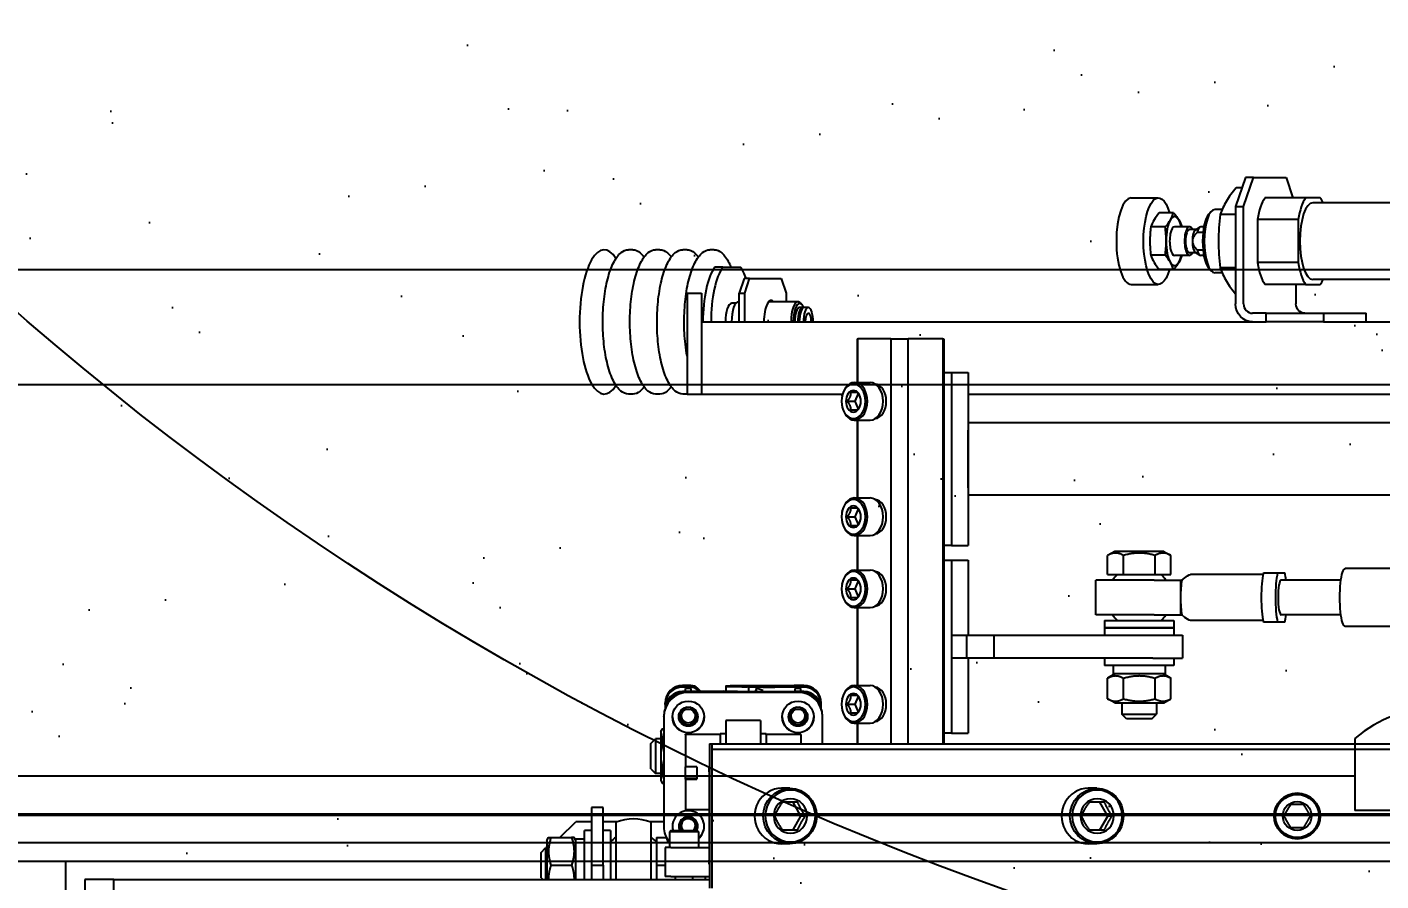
# Model space of a CAD drawing. Header units: millimetres. Extents: x -383313 to -161684, y -117025 to 99224.
# Drawn here: x -329443.9 to -328975, y 32973.7 to 33269.6 of the extents above; entities that cross this region are included whole.
import ezdxf

# ---------------------------------------------------------------- set-up
doc = ezdxf.new("R2010")
doc.units = ezdxf.units.MM
doc.header["$MEASUREMENT"] = 0
doc.linetypes.add('ESKD_shtrihpunktir', pattern=[18, 15, -1, 1, -1])
doc.layers.get('Defpoints').update_dxf_attribs({"color": 31})
for name, color, linetype in [('001__КОНСТРУКТИВ__размеры внутр.', 7, 'Continuous'), ('PV-5D2C5', 7, 'Continuous'), ('PV-CB35', 7, 'Continuous'), ('Конвейера КУ-190', 1, 'Continuous'), ('Крепление держателей ограждений', 101, 'Continuous'), ('Робот', 30, 'Continuous')]:
    doc.layers.add(name, color=color, linetype=linetype)
doc.styles.add('PSTUDIO', font='arial.ttf')
doc.dimstyles.new('PS_TICK', dxfattribs={"dimscale": 100, "dimtxt": 2.5, "dimasz": 1, "dimexe": 2, "dimexo": 2, "dimgap": 1, "dimtad": 1, "dimdec": 0, "dimzin": 0, "dimdsep": 46, "dimtxsty": 'PSTUDIO', "dimblk": 'ARCHTICK', "dimcen": 2, "dimdle": 1.5, "dimse1": 1, "dimse2": 1, "dimadec": 0, "dimazin": 0, "dimtfac": 1, "dimtdec": 0, "dimtix": 1, "dimtmove": 1, "dimatfit": 3, "dimldrblk": 'ARCHTICK', "dimfxl": 1, "dimtolj": 1, "dimtzin": 0, "dimarcsym": 0})

# ---------------------------------------------------------------- blocks, each defined once
blk = doc.blocks.new('_ArchTick')
at = {"color": 0, "linetype": 'ByBlock', "const_width": 0.15}
blk.add_lwpolyline([(-0.5, -0.5), (0.5, 0.5)], dxfattribs=at)
blk = doc.blocks.new('*D251')
at = {"layer": '001__КОНСТРУКТИВ__размеры внутр.', "color": 0, "linetype": 'ByBlock', "lineweight": -2, "ltscale": 100, "transparency": 16777216}
for p, q in [((-329342.69, 32909.38), (-329342.69, 32129.36)), ((-328142.69, 32909.38), (-328142.69, 32129.36)), ((-327992.69, 32329.36), (-329492.69, 32329.36))]:
    blk.add_line(p, q, dxfattribs=at)
at = {"layer": 'Defpoints', "color": 0, "ltscale": 100, "transparency": 16777216}
for p in [(-329342.69, 33109.38), (-328142.69, 33109.38), (-329342.69, 32329.36)]:
    blk.add_point(p, dxfattribs=at)
at = {"layer": '001__КОНСТРУКТИВ__размеры внутр.', "color": 0, "lineweight": -2, "ltscale": 100, "transparency": 16777216, "xscale": 100, "yscale": 100, "zscale": 100, "rotation": 180}
blk.add_blockref('_ArchTick', (-329342.69, 32329.36), dxfattribs=at)
at = {"layer": '001__КОНСТРУКТИВ__размеры внутр.', "color": 0, "lineweight": -2, "ltscale": 100, "transparency": 16777216, "xscale": 100, "yscale": 100, "zscale": 100}
blk.add_blockref('_ArchTick', (-328142.69, 32329.36), dxfattribs=at)
at = {"layer": '001__КОНСТРУКТИВ__размеры внутр.', "color": 0, "ltscale": 100, "transparency": 16777216, "insert": (-328742.69, 32557), "char_height": 250, "attachment_point": 5, "style": 'PSTUDIO'}
blk.add_mtext('\\A1;1200', dxfattribs=at)
blk = doc.blocks.new('A$C26c17928')
at = {"layer": 'PV-5D2C5'}
for p, q in [((-175.58, 416.21), (-179, 406.21)), ((-176.79, 412.68), (-178.8, 412.68)), ((-176.18, 406.21), (-172.76, 416.21)), ((-172.76, 416.21), (-175.58, 416.21)), ((-172.76, 416.21), (-161.47, 416.21)), ((-161.47, 416.21), (-159.08, 409.21)), ((-215.13, 409.21), (-205.73, 409.21)), ((-154.72, 409.21), (-168.81, 409.21)), ((-149.62, 409.21), (-154.72, 409.21)), ((-200.42, 404.02), (-205.4, 404.02)), ((-188.19, 403.6), (-187.44, 404.45)), ((-183.6, 405.21), (-186.07, 405.21)), ((-179, 403.45), (-184.27, 403.45)), ((-179, 406.21), (-179, 372.51)), ((-179, 406.21), (-176.18, 406.21)), ((-176.18, 372.51), (-176.18, 406.21)), ((159.15, 407.51), (-152.17, 407.51)), ((-203.33, 399.12), (-208.31, 399.12)), ((-194.92, 399.21), (-200.09, 399.21)), ((-192.86, 398.12), (-191.31, 399.1)), ((-189.93, 399.21), (-190.95, 399.21)), ((-157.3, 401.66), (-171.39, 401.66)), ((-171.39, 401.66), (-171.39, 386.75)), ((-157.3, 401.66), (-157.3, 386.75)), ((-192.72, 398.21), (-194.92, 398.21)), ((-190.23, 397.21), (-192.31, 397.21)), ((-387.74, 391.21), (-389.25, 391.21)), ((-378.35, 391.21), (-379.85, 391.21)), ((-368.95, 391.21), (-370.45, 391.21)), ((-359.55, 391.21), (-361.06, 391.21)), ((-203.33, 389.3), (-208.31, 389.3)), ((-194.92, 389.21), (-200.09, 389.21)), ((-192.72, 390.21), (-194.92, 390.21)), ((-192.86, 390.3), (-191.31, 389.32)), ((-192.31, 391.21), (-190.23, 391.21)), ((-189.93, 389.21), (-190.95, 389.21)), ((-356.51, 385.21), (-359.32, 385.21)), ((-356.51, 385.21), (-350.39, 385.21)), ((-188.19, 384.82), (-187.44, 383.96)), ((-179, 384.97), (-184.27, 384.97)), ((-157.3, 386.75), (-171.39, 386.75)), ((-377.08, 383.01), (-377.07, 383.02)), ((-349.13, 381.21), (-350.84, 376.21)), ((-347.25, 381.21), (-349.13, 381.21)), ((-348.97, 376.21), (-347.25, 381.21)), ((-347.25, 381.21), (-336.34, 381.21)), ((-336.34, 381.21), (-334.63, 376.21)), ((-200.42, 384.39), (-205.4, 384.39)), ((-183.6, 383.21), (-186.07, 383.21)), ((159.15, 380.91), (-152.17, 380.91)), ((-368.9, 376.21), (-368.9, 341.21)), ((-368.9, 376.21), (-363.9, 376.21)), ((-363.9, 376.21), (-363.9, 341.21)), ((-350.84, 376.21), (-348.97, 376.21)), ((-350.84, 366.21), (-350.84, 376.21)), ((-348.97, 366.21), (-348.97, 376.21)), ((-334.63, 376.21), (-334.63, 373.21)), ((-215.13, 379.21), (-205.73, 379.21)), ((-154.72, 379.21), (-168.81, 379.21)), ((-158.05, 379.21), (-158.05, 372.51)), ((-154.72, 379.21), (-149.62, 379.21)), ((-352.06, 372.66), (-353.45, 372.66)), ((-350.84, 373.21), (-351.13, 373.21)), ((-330.53, 373.21), (-340.68, 373.21)), ((-328.92, 371.16), (-329.95, 371.16)), ((-329.16, 372.16), (-329.66, 372.73)), ((-326.95, 371.16), (-328.36, 371.16)), ((-363.9, 366.21), (-173.08, 366.21)), ((-168.41, 369.21), (-173.08, 369.21)), ((-173.08, 366.21), (-168.41, 366.21)), ((-168.41, 366.21), (-168.41, 369.21)), ((-168.41, 369.21), (-148.48, 369.21)), ((-148.48, 366.21), (-168.41, 366.21)), ((-148.48, 369.21), (-148.48, 366.21)), ((-148.48, 369.21), (-133.71, 369.21)), ((-148.48, 366.21), (-147.57, 366.21)), ((-147.57, 366.21), (144.33, 366.21)), ((-133.71, 366.21), (-133.71, 369.21)), ((-310, 360.38), (-309.77, 360.38)), ((-310, 360.38), (-310, 345.21)), ((-309.77, 345.21), (-309.77, 360.38)), ((-298.35, 360.38), (-309.77, 360.38)), ((-298.35, 360.38), (-298.35, 220)), ((-298.35, 360.38), (-292.4, 360.38)), ((-292.4, 220), (-292.4, 360.38)), ((-280.38, 360.38), (-292.4, 360.38)), ((-280.38, 360.38), (-280.38, 220)), ((-280.38, 360.38), (-280, 360.38)), ((-280, 360.38), (-280, 220)), ((-377.08, 349.4), (-377.07, 349.39)), ((-280, 348.71), (-277.33, 348.71)), ((-277.33, 348.71), (-271.53, 348.71)), ((-277.33, 348.71), (-277.33, 288.71)), ((-271.53, 348.71), (-271.53, 288.71)), ((-310.94, 345.21), (-305.51, 345.21)), ((-387.74, 341.21), (-389.25, 341.21)), ((-378.35, 341.21), (-379.85, 341.21)), ((-368.95, 341.21), (-370.45, 341.21)), ((-368.9, 341.21), (-363.9, 341.21)), ((-363.9, 341.21), (-315.08, 341.21)), ((-315.24, 340.57), (-315.2, 340.73)), ((-313.49, 338.71), (-310.8, 338.71)), ((-309.7, 341.45), (-310.8, 338.71)), ((-310.8, 338.71), (-309.7, 335.97)), ((-271.53, 341.21), (144.33, 341.21)), ((-315.24, 336.85), (-315.2, 336.69)), ((-310.94, 332.21), (-305.51, 332.21)), ((-310, 332.21), (-310, 305.21)), ((-309.77, 305.21), (-309.77, 332.21)), ((-180.5, 331.21), (-271.53, 331.21)), ((-271.53, 308.71), (-271.53, 328.71)), ((-144.33, 331.21), (-180.5, 331.21)), ((271.53, 331.21), (-144.33, 331.21)), ((-310.94, 305.21), (-305.51, 305.21)), ((-180.5, 306.21), (-271.53, 306.21)), ((-144.33, 306.21), (-180.5, 306.21)), ((274.92, 306.21), (-144.33, 306.21)), ((-315.24, 300.57), (-315.2, 300.73)), ((-309.7, 301.45), (-310.8, 298.71)), ((-315.24, 296.85), (-315.2, 296.69)), ((-313.49, 298.71), (-310.8, 298.71)), ((-310.8, 298.71), (-309.7, 295.97)), ((-310.94, 292.21), (-305.51, 292.21)), ((-310, 292.21), (-310, 280.21)), ((-309.77, 280.21), (-309.77, 292.21)), ((-277.33, 288.71), (-280, 288.71)), ((-277.33, 288.71), (-271.53, 288.71)), ((-220.82, 286.71), (-223.29, 285.28)), ((-203.82, 286.71), (-220.82, 286.71)), ((-203.82, 286.71), (-201.35, 285.28)), ((-280, 283.71), (-277.33, 283.71)), ((-277.33, 283.71), (-271.53, 283.71)), ((-277.33, 283.71), (-277.33, 223.71)), ((-271.53, 283.71), (-271.53, 257.71)), ((-223.29, 278.71), (-223.29, 285.28)), ((-217.81, 278.71), (-217.81, 285.28)), ((-206.84, 278.71), (-206.84, 285.28)), ((-201.35, 278.71), (-201.35, 285.28)), ((-310.94, 280.21), (-305.51, 280.21)), ((-207.21, 276.71), (-227.32, 276.71)), ((-227.32, 264.71), (-227.32, 276.71)), ((-223.29, 278.71), (-217.81, 278.71)), ((-217.81, 278.71), (-206.84, 278.71)), ((-207.21, 276.71), (-198.05, 276.71)), ((-206.84, 278.71), (-201.35, 278.71)), ((-198.05, 276.71), (-197.55, 276.71)), ((-198.05, 276.71), (-198.05, 270.71)), ((-169.45, 278.71), (-194.63, 278.71)), ((-169.35, 279.21), (-164.43, 279.21)), ((-164.43, 279.21), (-161.89, 279.21)), ((-142.5, 276.71), (-163.16, 276.71)), ((281.76, 280.71), (-141.04, 280.71)), ((-315.24, 275.57), (-315.2, 275.73)), ((-313.49, 273.71), (-310.8, 273.71)), ((-309.7, 276.45), (-310.8, 273.71)), ((-310.8, 273.71), (-309.7, 270.97)), ((-315.24, 271.85), (-315.2, 271.69)), ((-198.05, 270.71), (-198.05, 264.71)), ((-310.94, 267.21), (-305.51, 267.21)), ((-310, 267.21), (-310, 240.21)), ((-309.77, 240.21), (-309.77, 267.21)), ((-207.21, 264.71), (-227.32, 264.71)), ((-224.32, 262.71), (-200.32, 262.71)), ((-224.32, 262.71), (-224.32, 260.21)), ((-207.21, 264.71), (-198.05, 264.71)), ((-200.32, 262.71), (-200.32, 260.21)), ((-198.05, 264.71), (-197.55, 264.71)), ((-169.45, 262.71), (-194.63, 262.71)), ((-142.5, 264.71), (-163.16, 264.71)), ((-200.32, 260.21), (-224.32, 260.21)), ((-224.32, 260.21), (-200.32, 260.21)), ((-224.32, 260.21), (-224.32, 257.71)), ((-200.32, 260.21), (-200.32, 257.71)), ((-164.43, 262.21), (-169.35, 262.21)), ((-161.89, 262.21), (-164.43, 262.21)), ((281.76, 260.71), (-141.04, 260.71)), ((-277.33, 257.71), (-277.33, 249.71)), ((-277.33, 257.71), (-272.16, 257.71)), ((-272.16, 257.71), (-272.16, 249.71)), ((-272.16, 257.71), (-262.74, 257.71)), ((-262.74, 257.71), (-262.74, 249.71)), ((-262.74, 257.71), (-207.61, 257.71)), ((-207.61, 257.71), (-197.32, 257.71)), ((-197.32, 257.71), (-197.32, 249.71)), ((-272.16, 249.71), (-277.33, 249.71)), ((-262.74, 249.71), (-272.16, 249.71)), ((-271.53, 249.71), (-271.53, 223.71)), ((-207.61, 249.71), (-262.74, 249.71)), ((-224.32, 249.71), (-224.32, 247.21)), ((-207.61, 249.71), (-197.32, 249.71)), ((-200.32, 249.71), (-200.32, 247.21)), ((-200.32, 247.21), (-224.32, 247.21)), ((-220.82, 244.21), (-223.29, 242.78)), ((-221.32, 247.21), (-221.32, 244.21)), ((-203.32, 244.21), (-221.32, 244.21)), ((-203.82, 244.21), (-201.35, 242.78)), ((-203.32, 247.21), (-203.32, 244.21)), ((-367.61, 240.21), (-370.5, 240.21)), ((-367.61, 239.65), (-370.5, 239.65)), ((-367.5, 239.15), (-369.5, 239.15)), ((-369.5, 238.09), (-369.5, 239.15)), ((-367.5, 238.09), (-367.5, 239.15)), ((-364.12, 238.09), (-365.28, 239.25)), ((-355.52, 239.97), (-355.52, 238.09)), ((-347.5, 239.77), (-347.5, 239.65)), ((-347.5, 238.02), (-347.5, 239.65)), ((-328.5, 239.65), (-347.5, 239.65)), ((-344.87, 239.31), (-345.35, 238.02)), ((-344.87, 238.02), (-344.87, 239.31)), ((-342.67, 238.49), (-344.87, 239.31)), ((-331.39, 240.16), (-344.5, 240.16)), ((-331.5, 238.08), (-331.5, 239.15)), ((-329.5, 239.15), (-331.5, 239.15)), ((-328.5, 240.21), (-331.39, 240.21)), ((-329.5, 238.09), (-329.5, 239.15)), ((-310.94, 240.21), (-305.51, 240.21)), ((-223.29, 235.63), (-223.29, 242.78)), ((-217.81, 235.63), (-217.81, 242.78)), ((-206.84, 235.63), (-206.84, 242.78)), ((-201.35, 235.63), (-201.35, 242.78)), ((-351.5, 238.09), (-370.5, 238.09)), ((-330.5, 238.02), (-368.5, 238.02)), ((-330.5, 237.84), (-368.5, 237.84)), ((-364.69, 238.09), (-365.28, 238.68)), ((-356.45, 238.29), (-356.94, 238.09)), ((-356.36, 238.09), (-356.45, 238.29)), ((-356.45, 238.09), (-356.45, 238.29)), ((-351.5, 238.02), (-351.5, 238.09)), ((-342.67, 238.02), (-342.67, 238.49)), ((-328.5, 238.09), (-331.39, 238.09)), ((-315.24, 235.57), (-315.2, 235.73)), ((-309.7, 236.45), (-310.8, 233.71)), ((-220.82, 234.21), (-223.29, 235.63)), ((-203.82, 234.21), (-201.35, 235.63)), ((-376.5, 233.65), (-376.5, 234.21)), ((-376.5, 233.65), (-376.5, 232.39)), ((-371.5, 230.8), (-371.5, 228.15)), ((-369.02, 232.68), (-371.06, 231.51)), ((-365.94, 231.51), (-367.98, 232.68)), ((-365.5, 228.15), (-365.5, 230.8)), ((-333.5, 230.8), (-333.5, 228.15)), ((-331.02, 232.68), (-333.06, 231.51)), ((-327.94, 231.51), (-329.98, 232.68)), ((-327.5, 228.15), (-327.5, 230.8)), ((-322.5, 233.65), (-322.5, 234.21)), ((-322.5, 232.39), (-322.5, 233.65)), ((-315.24, 231.85), (-315.2, 231.69)), ((-313.49, 233.71), (-310.8, 233.71)), ((-310.8, 233.71), (-309.7, 230.97)), ((-220.82, 234.21), (-203.82, 234.21)), ((-218.32, 234.21), (-218.32, 230.31)), ((-218.32, 230.31), (-206.32, 230.31)), ((-216.72, 228.71), (-218.32, 230.31)), ((-207.92, 228.71), (-206.32, 230.31)), ((-206.32, 234.21), (-206.32, 230.31)), ((-378, 224.26), (-377.42, 225.26)), ((-377, 229.35), (-377, 229.52)), ((-377, 229.35), (-377, 191.35)), ((-371.27, 227.72), (-370, 226.99)), ((-371.19, 227.61), (-368.81, 226.23)), ((-370, 226.99), (-368.67, 226.22)), ((-368.33, 226.22), (-367, 226.99)), ((-368.19, 226.23), (-365.81, 227.61)), ((-367, 226.99), (-365.73, 227.72)), ((-355.5, 228.09), (-355.5, 220)), ((-343.5, 228.09), (-355.5, 228.09)), ((-343.5, 228.09), (-343.5, 220)), ((-333.27, 227.72), (-332, 226.99)), ((-333.19, 227.61), (-330.81, 226.23)), ((-332, 226.99), (-330.67, 226.22)), ((-330.33, 226.22), (-329, 226.99)), ((-330.19, 226.23), (-327.81, 227.61)), ((-329, 226.99), (-327.73, 227.72)), ((-322, 229.35), (-322, 229.52)), ((-322, 220), (-322, 229.35)), ((-310.94, 227.21), (-305.51, 227.21)), ((-310, 227.21), (-310, 220)), ((-309.77, 220), (-309.77, 227.21)), ((-207.92, 228.71), (-216.72, 228.71)), ((-381.5, 220.16), (-379.9, 221.76)), ((-379.9, 221.76), (-379.9, 209.76)), ((-378, 221.76), (-379.9, 221.76)), ((-378, 224.26), (-378, 215.76)), ((-369.5, 223.09), (-369.5, 223.35)), ((-369.5, 223.35), (-357.5, 223.35)), ((-369.5, 223.09), (-369.5, 212.02)), ((-357.5, 223.56), (-355.5, 223.56)), ((-357.5, 223.35), (-357.5, 223.56)), ((-357.5, 223.09), (-357.5, 223.35)), ((-357.5, 223.09), (-357.5, 220)), ((-343.5, 223.56), (-341.5, 223.56)), ((-341.5, 223.35), (-341.5, 223.56)), ((-341.5, 223.09), (-341.5, 223.35)), ((-341.5, 223.35), (-329.5, 223.35)), ((-341.5, 223.09), (-341.5, 220)), ((-329.5, 223.09), (-329.5, 223.35)), ((-329.5, 223.09), (-329.5, 220)), ((-277.33, 223.71), (-280, 223.71)), ((-277.33, 223.71), (-271.53, 223.71)), ((-381.5, 211.36), (-381.5, 220.16)), ((-378, 215.76), (-378, 207.26)), ((-361.17, 220), (-360.39, 220)), ((-361.17, 220), (-361.17, 170)), ((-360.39, 220), (-357.62, 220)), ((-360.39, 220), (-360.39, 218)), ((-360.39, 220), (-360.39, 170)), ((-357.62, 218), (-360.39, 218)), ((-357.62, 220), (-346.11, 220)), ((-346.11, 218), (-357.62, 218)), ((-346.11, 220), (-105.8, 220)), ((-105.8, 218), (-346.11, 218)), ((-381.5, 211.36), (-379.9, 209.76)), ((-365.5, 212.02), (-369.5, 212.02)), ((-369.5, 208.11), (-369.5, 212.02)), ((-365.5, 212.02), (-365.5, 207.72)), ((-378, 209.76), (-379.9, 209.76)), ((-378, 207.26), (-377.42, 206.26)), ((-369.5, 208.04), (-369.5, 208.11)), ((-365.5, 208.04), (-369.5, 208.04)), ((-369.5, 208.04), (-369.5, 207.84)), ((-369.5, 207.84), (-365.5, 207.84)), ((-369.5, 207.72), (-369.5, 207.84)), ((-369.5, 207.72), (-365.5, 207.72)), ((-369.5, 207.72), (-369.5, 197.09)), ((-361.26, 210.82), (-361.26, 179.18)), ((-333.3, 204.6), (-336.25, 204.6)), ((-227.04, 204.6), (-229.99, 204.6)), ((-398, 198), (-402, 198)), ((-402, 198), (-402, 178)), ((-398, 178), (-398, 198)), ((-361.26, 197.09), (-369.5, 197.09)), ((-329.49, 195), (-332.17, 199.8)), ((-223.24, 195), (-225.92, 199.8)), ((-413, 187.5), (-407.5, 193)), ((-402, 193), (-407.5, 193)), ((-393.07, 193), (-398, 193)), ((-393.5, 173), (-393.5, 192.83)), ((-377, 193), (-381.93, 193)), ((-381.5, 192.83), (-381.5, 173)), ((-371.5, 192.8), (-371.5, 190.15)), ((-369.02, 194.69), (-371.06, 193.51)), ((-365.94, 193.51), (-367.98, 194.69)), ((-365.5, 190.15), (-365.5, 192.8)), ((-332.17, 190.2), (-329.49, 195)), ((-327.9, 195), (-329.49, 195)), ((-225.92, 190.2), (-223.24, 195)), ((-221.65, 195), (-223.24, 195)), ((-404.5, 173), (-404.5, 190)), ((-402, 190), (-404.5, 190)), ((-395.5, 190), (-398, 190)), ((-395.5, 190), (-395.5, 173)), ((-374.5, 189.99), (-375, 189.49)), ((-365, 189.49), (-375, 189.49)), ((-375, 189.49), (-375, 184.09)), ((-374.5, 189.99), (-365.5, 189.99)), ((-365.5, 189.99), (-365, 189.49)), ((-365, 189.49), (-365, 184.09)), ((-419.5, 182.4), (-417.9, 184)), ((-417.9, 184), (-417.9, 173)), ((-417.5, 184), (-417.9, 184)), ((-417.5, 186.5), (-416.92, 187.5)), ((-417.5, 186.5), (-417.5, 178)), ((-416.07, 187.5), (-408.93, 187.5)), ((-407.5, 186.5), (-408.08, 187.5)), ((-407.5, 173), (-407.5, 187)), ((-404.5, 187), (-407.5, 187)), ((-379.5, 187.5), (-379.5, 178)), ((-379.5, 187.5), (-376.15, 187.5)), ((-374.5, 184.09), (-376.5, 184.09)), ((-376.5, 184.09), (-376.5, 174.09)), ((-374.5, 184.09), (-361.26, 184.09)), ((-333.3, 185.4), (-336.25, 185.4)), ((-227.04, 185.4), (-229.99, 185.4)), ((-419.5, 173.6), (-419.5, 182.4)), ((-419.5, 173.6), (-418.9, 173)), ((-417.5, 178), (-417.5, 173)), ((-416.07, 178), (-408.93, 178)), ((-402, 178), (-398, 178)), ((-402, 178), (-402, 173)), ((-398, 178), (-398, 173)), ((-379.5, 178), (-379.5, 173)), ((-379.5, 178), (-376.5, 178)), ((-374.5, 174.09), (-376.5, 174.09)), ((-374.5, 174.09), (-361.17, 174.09)), ((-373, 174.09), (-373, 173)), ((-367, 174.09), (-367, 173)), ((-362.5, 173), (-362.5, 174.09)), ((-567.5, 173), (-577.5, 173)), ((-577.5, 173), (-577.5, 153)), ((-567.5, 173), (-361.17, 173)), ((-567.5, 153), (-567.5, 173))]:
    blk.add_line(p, q, dxfattribs=at)
for radius in [8, 7.5, 5]:
    blk.add_circle((-157.64, 195), radius, dxfattribs=at)
for centre, radius, start, end in [((-212.32, 270.71), 11, 133.3418, 146.9443), ((-212.32, 270.71), 11, 33.0557, 46.6582), ((-212.32, 270.71), 11, 213.0557, 226.6582), ((-212.32, 270.71), 11, 313.3418, 326.9443), ((-387.5, 178), 16, 67.9757, 112.0243), ((-387.5, 178), 11.35, 121.9069, 134.8071), ((-387.5, 178), 11.35, 45.1929, 58.0931)]:
    blk.add_arc(centre, radius, start, end, dxfattribs=at)
for centre, major_axis, ratio, start_param, end_param in [((-215.13, 394.21), (0, 15), 0.34202, 0, 1.570796), ((-166.26, 394.21), (0, -16.75), 0.34202, -2.6804, -2.031989), ((-152.17, 394.21), (0, -16.75), 0.34202, -2.6804, -2.031989), ((-152.17, 394.21), (0, 16.75), 0.34202, -0.653386, -0.461193), ((-186.94, 394.21), (0, 10.08), 0.34202, 0.372527, 1.570796), ((-186.07, 394.21), (0, 11), 0.34202, 0, 1.570796), ((-152.17, 394.21), (0, 13.3), 0.34202, 0, 1.570796), ((-200.09, 394.21), (0, -8.5), 0.34202, -2.617994, -1.570796), ((-200.09, 394.21), (0, 5), 0.34202, 0, 3.141593), ((-200.09, 394.21), (0, 8.5), 0.34202, -0.523599, 0.523599), ((-200.09, 394.21), (0, 8.5), 0.34202, -0.941921, -0.523599), ((-194.92, 394.21), (0, 5), 0.34202, -0.643501, 1.570796), ((-190.95, 394.21), (0, 5), 0.34202, 0, 0.927295), ((-215.13, 394.21), (0, 15), 0.34202, 1.570796, 3.141593), ((-200.09, 394.21), (0, -8.5), 0.34202, -1.570796, -0.523599), ((-194.92, 394.21), (0, -5), 0.34202, -1.570796, 0.643501), ((-194.92, 394.21), (0, 4), 0.34202, 0, 1.570796), ((-194.92, 394.21), (0, -4), 0.34202, -1.570796, 0), ((-192.57, 394.21), (0, 4), 0.34202, 0.211716, 1.570796), ((-192.57, 394.21), (0, -4), 0.34202, -1.570796, -0.211716), ((-186.94, 394.21), (0, -10.08), 0.34202, -1.570796, -0.372527), ((-186.07, 394.21), (0, -11), 0.34202, -1.570796, 0), ((-152.17, 394.21), (0, -13.3), 0.34202, -1.570796, 0), ((-397.61, 366.21), (0, 25), 0.34202, -0.495637, 1.570796), ((-200.09, 394.21), (0, 8.5), 0.34202, -2.617994, -2.199671), ((-190.95, 394.21), (0, -5), 0.34202, -0.927295, 0), ((-356.27, 366.21), (0, -21), 0.34202, -2.701617, -1.570796), ((-353.45, 366.21), (0, -21), 0.34202, -2.701617, -1.570796), ((-353.45, 366.21), (0, 21), 0.34202, -0.775193, -0.439976), ((-200.09, 394.21), (0, -8.5), 0.34202, -0.523599, 0.523599), ((-166.26, 394.21), (0, -16.75), 0.34202, -1.109604, -0.461193), ((-152.17, 394.21), (0, -16.75), 0.34202, -1.109604, -0.461193), ((-152.17, 394.21), (0, 16.75), 0.34202, -2.6804, -2.488206), ((-353.45, 366.21), (0, 6.45), 0.34202, 0, 1.570796), ((-351.13, 366.21), (0, 7), 0.34202, 0, 1.570796), ((-339.76, 366.21), (0, 7.5), 0.34202, -0.367208, 1.570796), ((-330.53, 366.21), (0, 7), 0.34202, 0, 1.570796), ((-329.95, 366.21), (0, 6.39), 0.34202, 0, 1.570796), ((-329.95, 366.21), (0, 4.95), 0.34202, 0, 1.570796), ((-328.92, 366.21), (0, 4.95), 0.34202, 0, 1.570796), ((-330.53, 366.21), (0, 7), 0.34202, -0.372527, 0), ((-328.36, 366.21), (0, 4.95), 0.34202, 0, 1.570796), ((-329.95, 366.21), (0, 6.39), 0.34202, -0.692725, 0), ((-328.92, 366.21), (0, 4.95), 0.34202, -0.167293, 0), ((-326.95, 366.21), (0, 4.95), 0.34202, 0, 1.570796), ((-326.95, 366.21), (0, 4.95), 0.34202, -1.570796, 0), ((-173.08, 372.51), (0, -3.3), 0.939693, -1.570796, 0), ((-397.61, 366.21), (0, -25), 0.34202, -1.570796, 0.495637), ((-326.95, 366.21), (0, 3), 0.34202, 0, 1.570796), ((-326.95, 366.21), (0, 3), 0.34202, -1.570796, 0), ((-310.94, 338.71), (0, 6.5), 0.688988, -1.570796, 1.25525), ((-305.51, 338.71), (0, 6.5), 0.688988, -1.570796, 0), ((-304.06, 338.71), (0, -6), 0.688988, 0.072299, 3.069293), ((-310.94, 338.71), (0, -6.5), 0.688988, -1.25525, 1.570796), ((-305.51, 338.71), (0, -6.5), 0.688988, 0, 1.570796), ((-310.94, 298.71), (0, 6.5), 0.688988, -1.570796, 1.25525), ((-305.51, 298.71), (0, 6.5), 0.688988, -1.570796, 0), ((-304.06, 298.71), (0, -6), 0.688988, 0.072299, 3.069293), ((-310.94, 298.71), (0, -6.5), 0.688988, -1.25525, 1.570796), ((-305.51, 298.71), (0, -6.5), 0.688988, 0, 1.570796), ((-310.94, 273.71), (0, 6.5), 0.688988, -1.570796, 1.25525), ((-305.51, 273.71), (0, 6.5), 0.688988, -1.570796, 0), ((-304.06, 273.71), (0, -6), 0.688988, 0.072299, 3.069293), ((-196.59, 270.71), (0, -8), 0.182302, -2.418858, -1.570796), ((-196.59, 270.71), (0, -8), 0.182302, -2.42075, -2.418858), ((-168.08, 270.71), (0, -11), 0.182302, -2.453923, -0.68767), ((-163.16, 270.71), (0, -11), 0.182302, -2.453923, -0.68767), ((-163.16, 270.71), (0, 6), 0.182302, 0, 1.570796), ((-163.16, 270.71), (0, 11), 0.182302, -0.993865, -0.68767), ((-310.94, 273.71), (0, -6.5), 0.688988, -1.25525, 1.570796), ((-305.51, 273.71), (0, -6.5), 0.688988, 0, 1.570796), ((-196.59, 270.71), (0, -8), 0.182302, -1.570796, -0.722734), ((-163.16, 270.71), (0, 6), 0.182302, 1.570796, 3.141593), ((-196.59, 270.71), (0, -8), 0.182302, -0.722734, -0.720842), ((-163.16, 270.71), (0, 11), 0.182302, -2.453923, -2.147728), ((-370.5, 234.21), (-6, 0), 0.999849, -1.570796, 0), ((-370.5, 233.65), (-6, 0), 0.999849, -1.570796, 0), ((-367.61, 236.91), (-3.3, 0), 0.999849, -2.356388, -1.570796), ((-367.61, 236.35), (-3.3, 0), 0.999849, -2.356388, -1.570796), ((-344.5, 239.97), (-11.02, 0), 0.017379, -1.570796, 1.23144), ((-348.5, 239.77), (1, 0), 0.017379, 0, 1.23144), ((-331.39, 236.91), (-3.3, 0), 0.999849, -1.570796, -1.393274), ((-328.5, 234.21), (6, 0), 0.999849, 0, 1.570796), ((-328.5, 233.65), (6, 0), 0.999849, 0, 1.570796), ((-310.94, 233.71), (0, 6.5), 0.688988, -1.570796, 1.25525), ((-305.51, 233.71), (0, 6.5), 0.688988, -1.570796, 0), ((-304.06, 233.71), (0, -6), 0.688988, 0.072299, 3.069293), ((-368.5, 229.52), (-8.5, 0), 0.999849, -1.570796, 0), ((-368.5, 229.35), (-8.5, 0), 0.999849, -1.570796, 0), ((-370.5, 232.09), (-6, 0), 0.999849, -1.570796, -0.055185), ((-370.5, 231.52), (-6, 0), 0.999849, -1.372908, -0.197888), ((-331.39, 234.79), (-3.3, 0), 0.999849, -1.570796, -1.369471), ((-330.5, 229.52), (8.5, 0), 0.999849, 0, 1.570796), ((-330.5, 229.35), (8.5, 0), 0.999849, 0, 1.570796), ((-328.5, 232.09), (6, 0), 0.999849, 0.055185, 1.570796), ((-328.5, 231.52), (6, 0), 0.999849, 0.197888, 1.372908), ((-368.5, 229.59), (-3, 0), 0.999849, -0.846506, 0), ((-368.5, 229.59), (-3, 0), 0.999849, -1.893704, -1.247889), ((-368.5, 229.59), (3, 0), 0.999849, 0, 0.846506), ((-330.5, 229.59), (-3, 0), 0.999849, -0.846506, 0), ((-330.5, 229.59), (-3, 0), 0.999849, -1.893704, -1.247889), ((-330.5, 229.59), (3, 0), 0.999849, 0, 0.846506), ((-310.94, 233.71), (0, -6.5), 0.688988, -1.25525, 1.570796), ((-305.51, 233.71), (0, -6.5), 0.688988, 0, 1.570796), ((-368.5, 229.42), (-5.5, 0), 0.999849, 0.007111, 3.134482), ((-368.5, 229.52), (-3.3, 0), 0.999849, 0.014485, 3.127107), ((-368.5, 229.59), (-3, 0), 0.999849, 0, 1.047198), ((-368.5, 229.8), (-2.46, 0), 0.999849, 0.040518, 3.101075), ((-368.5, 229.59), (3, 0), 0.999849, -2.094395, -1.047198), ((-368.5, 229.59), (3, 0), 0.999849, -1.047198, 0), ((-330.5, 229.42), (-5.5, 0), 0.999849, 0.007111, 3.134482), ((-330.5, 229.52), (-3.3, 0), 0.999849, 0.014485, 3.127107), ((-330.5, 229.59), (-3, 0), 0.999849, 0, 1.047198), ((-330.5, 229.8), (-2.46, 0), 0.999849, 0.040518, 3.101075), ((-330.5, 229.59), (3, 0), 0.999849, -2.094395, -1.047198), ((-330.5, 229.59), (3, 0), 0.999849, -1.047198, 0), ((-336.25, 195), (0, 9.6), 0.965926, 0, 3.141593), ((-333.3, 195), (0, -9.6), 0.965926, -4.712389, 1.570796), ((-229.99, 195), (0, 9.6), 0.965926, 0, 3.141593), ((-227.04, 195), (0, -9.6), 0.965926, -4.712389, 1.570796), ((-368.5, 191.35), (5.5, 0), 0.999849, 0, 3.392164), ((-368.5, 191.43), (3.3, 0), 0.999849, 0, 3.593814), ((-368.5, 191.6), (-3, 0), 0.999849, -0.846506, 0), ((-368.5, 191.6), (2.46, 0), 0.999849, 0, 3.859122), ((-368.5, 191.6), (-3, 0), 0.999849, -1.893704, -1.247889), ((-368.5, 191.6), (3, 0), 0.999849, 0, 0.846506), ((-368.5, 191.35), (-8.5, 0), 0.999849, 0, 0.700212), ((-370.5, 189.53), (-6, 0), 0.999849, 0.265897, 0.722734), ((-368.5, 191.43), (-5.5, 0), 0.999849, 0.007111, 0.26528), ((-368.5, 191.53), (-3.3, 0), 0.999849, 0.014485, 0.484691), ((-368.5, 191.6), (-3, 0), 0.999849, 0, 0.565342), ((-368.5, 191.8), (-2.46, 0), 0.999849, 0.040518, 0.8309), ((-368.5, 191.8), (2.46, 0), 0.999849, -0.8309, -0.040518), ((-368.5, 191.6), (2.46, 0), 0.999849, -0.717529, 0), ((-368.5, 191.6), (3, 0), 0.999849, -0.565342, 0), ((-368.5, 191.53), (3.3, 0), 0.999849, -0.484691, -0.014485), ((-368.5, 191.43), (3.3, 0), 0.999849, -0.452222, 0), ((-368.5, 191.43), (5.5, 0), 0.999849, -0.881021, -0.007111), ((-368.5, 191.35), (5.5, 0), 0.999849, -0.881021, 0)]:
    blk.add_ellipse(centre, major_axis=major_axis, ratio=ratio, start_param=start_param, end_param=end_param, dxfattribs=at)
at = {"layer": 'PV-5D2C5', "extrusion": (0, 0, -1)}
for centre, major_axis, ratio, start_param, end_param in [((-205.73, 394.21), (0, 15), 0.34202, -1.570796, 0.8575), ((-205.73, 394.21), (0, -15), 0.34202, -0.8575, 1.570796), ((-173.08, 372.51), (0, -6.3), 0.939693, 0, 1.570796), ((-154.95, 372.51), (0, -3.3), 0.939693, 0, 1.570796), ((-311.31, 338.71), (0, 6), 0.688988, -4.712389, 1.570796), ((-311.31, 338.71), (0, 3.75), 0.688988, -1.570796, 4.712389), ((-311.31, 298.71), (0, 6), 0.688988, -4.712389, 1.570796), ((-311.31, 298.71), (0, 3.75), 0.688988, -1.570796, 4.712389), ((-311.31, 273.71), (0, 6), 0.688988, -4.712389, 1.570796), ((-311.31, 273.71), (0, 3.75), 0.688988, -1.570796, 4.712389), ((-202.5, 270.71), (7.97, 7.97), 0.091921, 5.470679, 6.191522), ((-141.04, 270.71), (0, -10), 0.182302, 0, 3.141593), ((-202.5, 270.71), (7.97, -7.97), 0.091921, 6.374849, 7.095691), ((-311.31, 233.71), (0, 6), 0.688988, -4.712389, 1.570796), ((-358.4, 238), (3, 0), 0.017379, -2.742613, -0.39898), ((-311.31, 233.71), (0, 3.75), 0.688988, -1.570796, 4.712389), ((-333.14, 195), (0, 9), 0.965926, -4.712389, 1.570796), ((-226.89, 195), (0, 9), 0.965926, -4.712389, 1.570796), ((-333.14, 195), (0, -6), 0.965926, -1.570796, 4.712389), ((-226.89, 195), (0, -6), 0.965926, -1.570796, 4.712389)]:
    blk.add_ellipse(centre, major_axis=major_axis, ratio=ratio, start_param=start_param, end_param=end_param, dxfattribs=at)
for centre, major_axis in [((-344.5, 239.97), (6.58, 0)), ((-340.6, 239.73), (3, 0))]:
    blk.add_ellipse(centre, major_axis=major_axis, ratio=0.017379, dxfattribs=at)
at = {"layer": 'PV-5D2C5'}
for centre, major_axis in [((-368.5, 229.35), (5.5, 0)), ((-330.5, 229.35), (5.5, 0)), ((-368.5, 229.42), (3.3, 0)), ((-368.5, 229.6), (2.46, 0)), ((-330.5, 229.42), (3.3, 0)), ((-330.5, 229.6), (2.46, 0))]:
    blk.add_ellipse(centre, major_axis=major_axis, ratio=0.999849, dxfattribs=at)
for points, knots in [([(-178.8, 412.68), (-179.44, 411.91), (-180.06, 411.14), (-181.19, 409.6), (-181.7, 408.83), (-182.15, 408.06)], [0.000000231, 0.000000231, 0.000000231, 0.000000231, 0.004619033, 0.004619033, 0.009237835, 0.009237835, 0.009237835, 0.009237835]), ([(-182.15, 408.06), (-182.61, 407.29), (-183.01, 406.52), (-183.71, 404.99), (-184.01, 404.22), (-184.27, 403.45)], [0.009237835, 0.009237835, 0.009237835, 0.009237835, 0.013856637, 0.013856637, 0.01847544, 0.01847544, 0.01847544, 0.01847544]), ([(-184.27, 403.45), (-184.46, 401.91), (-184.62, 400.37), (-184.83, 397.28), (-184.89, 395.75), (-184.89, 394.21)], [0.01581265, 0.01581265, 0.01581265, 0.01581265, 0.020454798, 0.020454798, 0.025096946, 0.025096946, 0.025096946, 0.025096946]), ([(-208.31, 399.12), (-208.41, 398.3), (-208.49, 397.48), (-208.61, 395.84), (-208.64, 395.02), (-208.64, 394.21)], [0.008406289, 0.008406289, 0.008406289, 0.008406289, 0.01087245, 0.01087245, 0.013338612, 0.013338612, 0.013338612, 0.013338612]), ([(-203, 394.21), (-203, 395.02), (-203.03, 395.84), (-203.14, 397.48), (-203.23, 398.3), (-203.33, 399.12)], [0.008406289, 0.008406289, 0.008406289, 0.008406289, 0.01087245, 0.01087245, 0.013338612, 0.013338612, 0.013338612, 0.013338612]), ([(-192.31, 397.21), (-192.52, 397), (-192.71, 396.79), (-193.08, 396.35), (-193.25, 396.11), (-193.56, 395.62), (-193.69, 395.36), (-193.84, 394.94), (-193.88, 394.79), (-193.93, 394.5), (-193.94, 394.36), (-193.94, 394.21)], [0.006442771, 0.006442771, 0.006442771, 0.006442771, 0.007326675, 0.007326675, 0.008210579, 0.008210579, 0.009094483, 0.009094483, 0.009536435, 0.009536435, 0.009978387, 0.009978387, 0.009978387, 0.009978387]), ([(-193.94, 394.21), (-193.94, 394.06), (-193.93, 393.91), (-193.88, 393.62), (-193.84, 393.48), (-193.74, 393.2), (-193.68, 393.06), (-193.55, 392.8), (-193.48, 392.67), (-193.25, 392.3), (-193.08, 392.07), (-192.71, 391.62), (-192.51, 391.41), (-192.31, 391.21)], [0.009978387, 0.009978387, 0.009978387, 0.009978387, 0.010420186, 0.010420186, 0.010861986, 0.010861986, 0.011303786, 0.011303786, 0.011745586, 0.011745586, 0.012629186, 0.012629186, 0.013512786, 0.013512786, 0.013512786, 0.013512786]), ([(-184.89, 394.21), (-184.89, 392.67), (-184.83, 391.12), (-184.62, 388.05), (-184.46, 386.51), (-184.27, 384.97)], [0.025096946, 0.025096946, 0.025096946, 0.025096946, 0.029754139, 0.029754139, 0.034411332, 0.034411332, 0.034411332, 0.034411332]), ([(-389.25, 341.21), (-390.16, 341.21), (-391.06, 341.59), (-392.81, 343.05), (-393.67, 344.24), (-395.21, 347.33), (-395.89, 349.24), (-396.99, 353.56), (-397.42, 355.96), (-397.99, 361.02), (-398.13, 363.67), (-398.12, 368.97), (-397.97, 371.61), (-397.39, 376.64), (-396.96, 379.02), (-395.85, 383.28), (-395.18, 385.15), (-393.63, 388.24), (-392.76, 389.44), (-391, 390.85), (-390.13, 391.21), (-389.25, 391.21)], [1.570796, 1.570796, 1.570796, 1.570796, 1.849241, 1.849241, 2.17119, 2.17119, 2.499628, 2.499628, 2.823729, 2.823729, 3.14612, 3.14612, 3.46809, 3.46809, 3.790506, 3.790506, 4.114666, 4.114666, 4.443149, 4.443149, 4.712389, 4.712389, 4.712389, 4.712389]), ([(-379.85, 341.21), (-380.76, 341.21), (-381.66, 341.59), (-383.42, 343.05), (-384.27, 344.24), (-385.81, 347.33), (-386.49, 349.24), (-387.6, 353.56), (-388.02, 355.96), (-388.59, 361.02), (-388.74, 363.67), (-388.73, 368.97), (-388.58, 371.61), (-387.99, 376.64), (-387.56, 379.02), (-386.46, 383.28), (-385.78, 385.15), (-384.23, 388.24), (-383.36, 389.44), (-381.6, 390.85), (-380.73, 391.21), (-379.85, 391.21)], [1.570796, 1.570796, 1.570796, 1.570796, 1.849241, 1.849241, 2.17119, 2.17119, 2.499628, 2.499628, 2.823729, 2.823729, 3.14612, 3.14612, 3.46809, 3.46809, 3.790506, 3.790506, 4.114666, 4.114666, 4.443149, 4.443149, 4.712389, 4.712389, 4.712389, 4.712389]), ([(-387.74, 391.21), (-386.83, 391.21), (-385.94, 390.83), (-384.66, 389.76), (-384.22, 389.28), (-383.8, 388.71)], [4.712389, 4.712389, 4.712389, 4.712389, 4.9908341, 4.9908341, 5.1489982, 5.1489982, 5.1489982, 5.1489982]), ([(-370.45, 341.21), (-371.37, 341.21), (-372.26, 341.59), (-374.02, 343.05), (-374.87, 344.24), (-376.41, 347.33), (-377.09, 349.24), (-378.2, 353.56), (-378.63, 355.96), (-379.19, 361.02), (-379.34, 363.67), (-379.33, 368.97), (-379.18, 371.61), (-378.6, 376.64), (-378.17, 379.02), (-377.06, 383.28), (-376.39, 385.15), (-374.84, 388.24), (-373.96, 389.44), (-372.21, 390.85), (-371.34, 391.21), (-370.45, 391.21)], [1.570796, 1.570796, 1.570796, 1.570796, 1.849241, 1.849241, 2.17119, 2.17119, 2.499628, 2.499628, 2.823729, 2.823729, 3.14612, 3.14612, 3.46809, 3.46809, 3.790506, 3.790506, 4.114666, 4.114666, 4.443149, 4.443149, 4.712389, 4.712389, 4.712389, 4.712389]), ([(-378.35, 391.21), (-377.43, 391.21), (-376.54, 390.83), (-375.26, 389.76), (-374.82, 389.28), (-374.4, 388.71)], [4.712389, 4.712389, 4.712389, 4.712389, 4.9908341, 4.9908341, 5.1489982, 5.1489982, 5.1489982, 5.1489982]), ([(-368.9, 354.34), (-369.15, 355.67), (-369.35, 357.06), (-369.8, 361.02), (-369.94, 363.67), (-369.93, 368.97), (-369.78, 371.61), (-369.2, 376.64), (-368.77, 379.02), (-367.66, 383.28), (-366.99, 385.15), (-365.44, 388.24), (-364.57, 389.44), (-362.81, 390.85), (-361.94, 391.21), (-361.06, 391.21)], [2.640127, 2.640127, 2.640127, 2.640127, 2.823729, 2.823729, 3.14612, 3.14612, 3.46809, 3.46809, 3.790506, 3.790506, 4.114666, 4.114666, 4.443149, 4.443149, 4.712389, 4.712389, 4.712389, 4.712389]), ([(-368.95, 391.21), (-368.04, 391.21), (-367.14, 390.83), (-365.86, 389.76), (-365.42, 389.28), (-365, 388.71)], [4.712389, 4.712389, 4.712389, 4.712389, 4.9908341, 4.9908341, 5.1489982, 5.1489982, 5.1489982, 5.1489982]), ([(-359.55, 391.21), (-358.64, 391.21), (-357.74, 390.83), (-355.99, 389.36), (-355.14, 388.17), (-354.15, 386.2), (-353.93, 385.72), (-353.72, 385.21)], [4.712389, 4.712389, 4.712389, 4.712389, 4.9908341, 4.9908341, 5.3127826, 5.3127826, 5.4078304, 5.4078304, 5.4078304, 5.4078304]), ([(-184.27, 384.97), (-184.01, 384.2), (-183.71, 383.43), (-183.01, 381.89), (-182.61, 381.12), (-182.15, 380.35)], [0.000000231, 0.000000231, 0.000000231, 0.000000231, 0.004619033, 0.004619033, 0.009237835, 0.009237835, 0.009237835, 0.009237835]), ([(-182.15, 380.35), (-181.7, 379.58), (-181.19, 378.81), (-180.12, 377.35), (-179.57, 376.67), (-179, 375.98)], [0.009237835, 0.009237835, 0.009237835, 0.009237835, 0.013856637, 0.013856637, 0.017986354, 0.017986354, 0.017986354, 0.017986354]), ([(-383.8, 343.71), (-384.24, 343.1), (-384.71, 342.6), (-385.99, 341.56), (-386.86, 341.21), (-387.74, 341.21)], [7.4173724, 7.4173724, 7.4173724, 7.4173724, 7.5847421, 7.5847421, 7.8539816, 7.8539816, 7.8539816, 7.8539816]), ([(-374.4, 343.71), (-374.85, 343.1), (-375.31, 342.6), (-376.6, 341.56), (-377.46, 341.21), (-378.35, 341.21)], [7.4173724, 7.4173724, 7.4173724, 7.4173724, 7.5847421, 7.5847421, 7.8539816, 7.8539816, 7.8539816, 7.8539816]), ([(-361.19, 210), (-361.24, 210.3), (-361.26, 210.61), (-361.25, 211.18), (-361.22, 211.45), (-361.17, 211.71)], [0.00306113, 0.00306113, 0.00306113, 0.00306113, 0.004130671, 0.004130671, 0.005106091, 0.005106091, 0.005106091, 0.005106091]), ([(-361.17, 178.29), (-361.22, 178.55), (-361.25, 178.82), (-361.26, 179.39), (-361.24, 179.7), (-361.19, 180)], [0.00306113, 0.00306113, 0.00306113, 0.00306113, 0.004036551, 0.004036551, 0.005106091, 0.005106091, 0.005106091, 0.005106091])]:
    blk.add_open_spline(points, degree=3, knots=knots, dxfattribs=at)
for points in [[(-205.4, 404.02), (-206.09, 403.21), (-206.7, 402.39), (-207.18, 401.57)], [(-201.55, 401.57), (-201.06, 402.39), (-200.7, 403.21), (-200.42, 404.02)], [(-200.42, 404.02), (-199.73, 403.21), (-199.12, 402.39), (-198.64, 401.57)], [(-207.18, 401.57), (-207.67, 400.75), (-208.03, 399.93), (-208.31, 399.12)], [(-203.33, 399.12), (-202.64, 399.93), (-202.03, 400.75), (-201.55, 401.57)], [(-198.64, 401.57), (-198.17, 400.78), (-197.82, 400), (-197.55, 399.21)], [(-208.64, 394.21), (-208.64, 392.57), (-208.51, 390.93), (-208.31, 389.3)], [(-203.33, 389.3), (-203.12, 390.93), (-203, 392.57), (-203, 394.21)], [(-208.31, 389.3), (-208.03, 388.48), (-207.67, 387.66), (-207.18, 386.85)], [(-201.55, 386.85), (-202.03, 387.66), (-202.64, 388.48), (-203.33, 389.3)], [(-197.55, 389.21), (-197.82, 388.42), (-198.17, 387.63), (-198.64, 386.85)], [(-207.18, 386.85), (-206.7, 386.03), (-206.09, 385.21), (-205.4, 384.39)], [(-200.42, 384.39), (-200.7, 385.21), (-201.06, 386.03), (-201.55, 386.85)], [(-198.64, 386.85), (-199.12, 386.03), (-199.73, 385.21), (-200.42, 384.39)], [(-368.9, 341.21), (-368.91, 341.21), (-368.93, 341.21), (-368.95, 341.21)]]:
    blk.add_open_spline(points, degree=3, dxfattribs=at)
for points, weights in [([(-312.29, 341.71), (-312.26, 340.21), (-313.49, 338.71)], [1.04422863406, 1.20577136594, 1.04422863406]), ([(-313.49, 338.71), (-312.26, 337.21), (-312.29, 335.71)], [1.04422863406, 1.20577136594, 1.04422863406]), ([(-309.91, 341.71), (-310.47, 341.71), (-312.29, 341.71)], [1.04422863406, 1.20577136594, 1.04422863406]), ([(-308.83, 339.76), (-309.06, 340.67), (-309.91, 341.71)], [1.11661653884, 1.15102198319, 1.04422863406]), ([(-309.91, 335.71), (-309.06, 336.75), (-308.83, 337.66)], [1.04422863406, 1.1510219832, 1.11661653884]), ([(-312.29, 335.71), (-310.47, 335.71), (-309.91, 335.71)], [1.04422863406, 1.20577136594, 1.04422863406]), ([(-312.29, 301.71), (-312.26, 300.21), (-313.49, 298.71)], [1.04422863406, 1.20577136594, 1.04422863406]), ([(-309.91, 301.71), (-310.47, 301.71), (-312.29, 301.71)], [1.04422863406, 1.20577136594, 1.04422863406]), ([(-308.83, 299.76), (-309.06, 300.67), (-309.91, 301.71)], [1.11661653884, 1.15102198319, 1.04422863406]), ([(-313.49, 298.71), (-312.26, 297.21), (-312.29, 295.71)], [1.04422863406, 1.20577136594, 1.04422863406]), ([(-312.29, 295.71), (-310.47, 295.71), (-309.91, 295.71)], [1.04422863406, 1.20577136594, 1.04422863406]), ([(-309.91, 295.71), (-309.06, 296.75), (-308.83, 297.66)], [1.04422863406, 1.1510219832, 1.11661653884]), ([(-217.81, 285.28), (-220.55, 286.87), (-223.29, 285.28)], [1.29573137036, 1.49618171095, 1.29573137036]), ([(-206.84, 285.28), (-212.32, 286.87), (-217.81, 285.28)], [1.29573137036, 1.49618171095, 1.29573137036]), ([(-201.35, 285.28), (-204.09, 286.87), (-206.84, 285.28)], [1.29573137036, 1.49618171095, 1.29573137036]), ([(-312.29, 276.71), (-312.26, 275.21), (-313.49, 273.71)], [1.04422863406, 1.20577136594, 1.04422863406]), ([(-309.91, 276.71), (-310.47, 276.71), (-312.29, 276.71)], [1.04422863406, 1.20577136594, 1.04422863406]), ([(-308.83, 274.76), (-309.06, 275.67), (-309.91, 276.71)], [1.11661653884, 1.15102198319, 1.04422863406]), ([(-313.49, 273.71), (-312.26, 272.21), (-312.29, 270.71)], [1.04422863406, 1.20577136594, 1.04422863406]), ([(-309.91, 270.71), (-309.06, 271.75), (-308.83, 272.66)], [1.04422863406, 1.1510219832, 1.11661653884]), ([(-312.29, 270.71), (-310.47, 270.71), (-309.91, 270.71)], [1.04422863406, 1.20577136594, 1.04422863406]), ([(-223.29, 242.78), (-220.55, 244.37), (-217.81, 242.78)], [1.29573137036, 1.49618171095, 1.29573137036]), ([(-217.81, 242.78), (-212.32, 244.37), (-206.84, 242.78)], [1.29573137036, 1.49618171095, 1.29573137036]), ([(-206.84, 242.78), (-204.09, 244.37), (-201.35, 242.78)], [1.29573137036, 1.49618171095, 1.29573137036]), ([(-312.29, 236.71), (-312.26, 235.21), (-313.49, 233.71)], [1.04422863406, 1.20577136594, 1.04422863406]), ([(-309.91, 236.71), (-310.47, 236.71), (-312.29, 236.71)], [1.04422863406, 1.20577136594, 1.04422863406]), ([(-308.83, 234.76), (-309.06, 235.67), (-309.91, 236.71)], [1.11661653884, 1.15102198319, 1.04422863406]), ([(-223.29, 235.63), (-220.55, 234.05), (-217.81, 235.63)], [1.29573137036, 1.49618171095, 1.29573137036]), ([(-217.81, 235.63), (-212.32, 234.05), (-206.84, 235.63)], [1.29573137036, 1.49618171095, 1.29573137036]), ([(-206.84, 235.63), (-204.09, 234.05), (-201.35, 235.63)], [1.29573137036, 1.49618171095, 1.29573137036]), ([(-313.49, 233.71), (-312.26, 232.21), (-312.29, 230.71)], [1.04422863406, 1.20577136594, 1.04422863406]), ([(-312.29, 230.71), (-310.47, 230.71), (-309.91, 230.71)], [1.04422863406, 1.20577136594, 1.04422863406]), ([(-309.91, 230.71), (-309.06, 231.75), (-308.83, 232.66)], [1.04422863406, 1.1510219832, 1.11661653884]), ([(-377.42, 225.26), (-377.42, 225.26), (-377, 225.26)], [1.39595654066, 1.39595654066, 1.34416713859]), ([(-377, 223.8), (-377.82, 220.51), (-377, 217.22)], [1.34416713859, 1.44774594272, 1.34416713859]), ([(-377, 214.3), (-377.82, 211.01), (-377, 207.72)], [1.34416713859, 1.44774594272, 1.34416713859]), ([(-377, 206.26), (-377.42, 206.26), (-377.42, 206.26)], [1.34416713859, 1.39595654066, 1.39595654066]), ([(-335.94, 199.8), (-337.63, 197.4), (-338.61, 195)], [1.04422863406, 1.20577136594, 1.04422863406]), ([(-330.58, 199.8), (-333.62, 199.8), (-335.94, 199.8)], [1.04422863406, 1.20577136594, 1.04422863406]), ([(-327.9, 195), (-329.6, 197.4), (-330.58, 199.8)], [1.04422863406, 1.20577136594, 1.04422863406]), ([(-229.68, 199.8), (-231.38, 197.4), (-232.36, 195)], [1.04422863406, 1.20577136594, 1.04422863406]), ([(-224.33, 199.8), (-227.37, 199.8), (-229.68, 199.8)], [1.04422863406, 1.20577136594, 1.04422863406]), ([(-221.65, 195), (-223.35, 197.4), (-224.33, 199.8)], [1.04422863406, 1.20577136594, 1.04422863406]), ([(-159.95, 199), (-161.11, 197), (-162.26, 195)], [1.04422863406, 1.20577136594, 1.04422863406]), ([(-155.34, 199), (-157.64, 199), (-159.95, 199)], [1.04422863406, 1.20577136594, 1.04422863406]), ([(-153.03, 195), (-154.18, 197), (-155.34, 199)], [1.04422863406, 1.20577136594, 1.04422863406]), ([(-338.61, 195), (-337.63, 192.6), (-335.94, 190.2)], [1.04422863406, 1.20577136594, 1.04422863406]), ([(-330.58, 190.2), (-329.6, 192.6), (-327.9, 195)], [1.04422863406, 1.20577136594, 1.04422863406]), ([(-232.36, 195), (-231.38, 192.6), (-229.68, 190.2)], [1.04422863406, 1.20577136594, 1.04422863406]), ([(-224.33, 190.2), (-223.35, 192.6), (-221.65, 195)], [1.04422863406, 1.20577136594, 1.04422863406]), ([(-162.26, 195), (-161.11, 193), (-159.95, 191)], [1.04422863406, 1.20577136594, 1.04422863406]), ([(-155.34, 191), (-154.18, 193), (-153.03, 195)], [1.04422863406, 1.20577136594, 1.04422863406]), ([(-335.94, 190.2), (-333.62, 190.2), (-330.58, 190.2)], [1.04422863406, 1.20577136594, 1.04422863406]), ([(-229.68, 190.2), (-227.37, 190.2), (-224.33, 190.2)], [1.04422863406, 1.20577136594, 1.04422863406]), ([(-159.95, 191), (-157.64, 191), (-155.34, 191)], [1.04422863406, 1.20577136594, 1.04422863406]), ([(-416.92, 187.5), (-416.92, 187.5), (-416.07, 187.5)], [1.39595654066, 1.39595654066, 1.29573137036]), ([(-416.07, 187.5), (-417.66, 182.75), (-416.07, 178)], [1.29573137036, 1.49618171095, 1.29573137036]), ([(-408.08, 187.5), (-408.08, 187.5), (-408.93, 187.5)], [1.39595654066, 1.39595654066, 1.29573137036]), ([(-408.93, 187.5), (-407.34, 182.75), (-408.93, 178)], [1.29573137036, 1.49618171095, 1.29573137036]), ([(-416.07, 178), (-416.97, 175.32), (-416.92, 173)], [1.29573137036, 1.40163826171, 1.39563444637]), ([(-408.93, 178), (-408.03, 175.32), (-408.08, 173)], [1.29573137036, 1.40163826171, 1.39563444637])]:
    blk.add_rational_spline(points, weights, degree=2, dxfattribs=at)
blk = doc.blocks.new('Робот ABB IRB660_3.15 (сверху)')
at = {"layer": 'Робот'}
for radius in [3150, 1054]:
    blk.add_circle((0, 0), radius, dxfattribs=at)
at = {"layer": 'Робот', "color": 30, "linetype": 'ESKD_shtrihpunktir', "ltscale": 15}
blk.add_circle((0, 0), 710, dxfattribs=at)
blk = doc.blocks.new('A$C0e877309')
h = blk.add_hatch()
h.set_pattern_fill('AR-SAND', color=256, scale=2)
h.set_pattern_definition([(37.5, (-2480.5, -1360.185), (-3.2, 97.8826), [0, -77.216, 0, -86.36, 0, -82.55]), (7.5, (-2480.5, -1360.19), (89.9047, 143.365), [0, -41.656, 0, -69.596, 0, -26.67]), (327.5, (-2542.98, -1360.185), (158.1985, 0.2874), [0, -25.4, 0, -91.44, 0, -119.38]), (317.5, (-2542.98, -1360.19), (152.7113, 44.586), [0, -12.7, 0, -59.944, 0, -68.58])])
h.paths.add_polyline_path([(-975.05, 987.36), (-975.05, -1012.64), (1024.95, -1012.64), (1024.95, 987.36)])
blk = doc.blocks.new('*U206')
at = {"layer": 'PV-CB35'}
for p, q in [((1493.59, 1852.97), (2952.54, 1852.97)), ((2196.54, 1812.97), (1608.54, 1812.97)), ((2174.04, 1690.47), (2174.04, 1665.47)), ((1631.04, 1677.47), (2174.04, 1677.47)), ((2231.04, 1665.47), (2174.04, 1665.47)), ((878.52, 1664.34), (2952.54, 1664.34)), ((878.52, 1663.83), (2952.54, 1663.83)), ((878.52, 1654.37), (2952.54, 1654.37))]:
    blk.add_line(p, q, dxfattribs=at)
blk.add_arc((2202.54, 1657.04), 43.93, 49.5503, 130.4497, dxfattribs=at)
blk = doc.blocks.new('A$C2d5b403e')
at = {"layer": 'Конвейера КУ-190'}
blk.add_lwpolyline([(0, -125), (0, 125), (1250, 125), (1250, -125)], close=True, dxfattribs=at)
at = {"layer": 'Крепление держателей ограждений'}
blk.add_line((575, 125), (575, -125), dxfattribs=at)

msp = doc.modelspace()

# ---------------------------------------------------------------- block references
at = {"ltscale": 100}
for name, p in [('A$C0e877309', (-328691.07698, 33898.72651)), ('A$C26c17928', (-328846.41002, 32801.24375))]:
    msp.add_blockref(name, p, dxfattribs=at)
at = {"ltscale": 100, "rotation": 180}
msp.add_blockref('A$C2d5b403e', (-328855.53684, 32855.64991), dxfattribs=at)
at = {"layer": 'PV-CB35'}
msp.add_blockref('*U206', (-331158.08369, 31332.67957), dxfattribs=at)
at = {"layer": 'Робот', "rotation": 180}
msp.add_blockref('Робот ABB IRB660_3.15 (сверху)', (-328754.07698, 33964.72651), dxfattribs=at)

# ---------------------------------------------------------------- dimensions: what is measured, and where the dimension line sits
at = {"layer": '001__КОНСТРУКТИВ__размеры внутр.', "ltscale": 100}
dim = msp.add_linear_dim(base=(-329342.68576, 32329.3552), p1=(-328142.68576, 33109.37721), p2=(-329342.68576, 33109.37721), dimstyle='PS_TICK', override={"dimse1": 0, "dimse2": 0, "dimarcsym": 1}, dxfattribs=at)
dim.commit()
dim.dimension.update_dxf_attribs({"geometry": '*D251', "text_midpoint": (-328742.68576, 32556.99845)})

doc.saveas('drawing.dxf')
